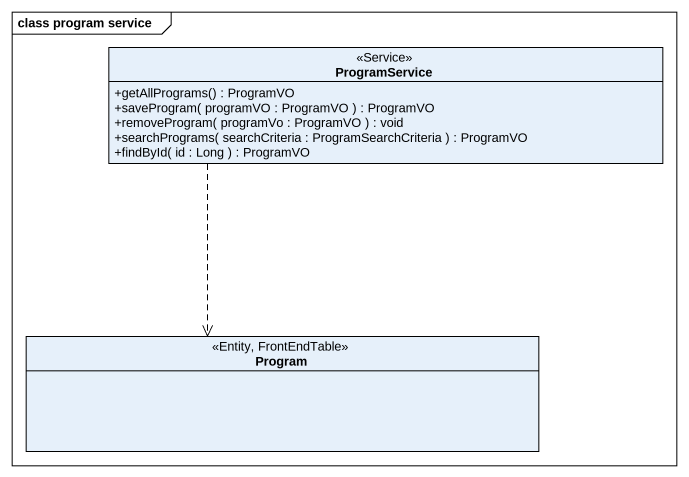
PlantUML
@startuml
mainframe class program service
hide circle
hide empty members
skinparam classAttributeIconSize 0
class ProgramService <<Service>> {
  +getAllPrograms() : ProgramVO
  +saveProgram( programVO : ProgramVO ) : ProgramVO
  +removeProgram( programVo : ProgramVO ) : void
  +searchPrograms( searchCriteria : ProgramSearchCriteria ) : ProgramVO
  +findById( id : Long ) : ProgramVO
}
class Program <<Entity, FrontEndTable>>
ProgramService ..> Program
@enduml
